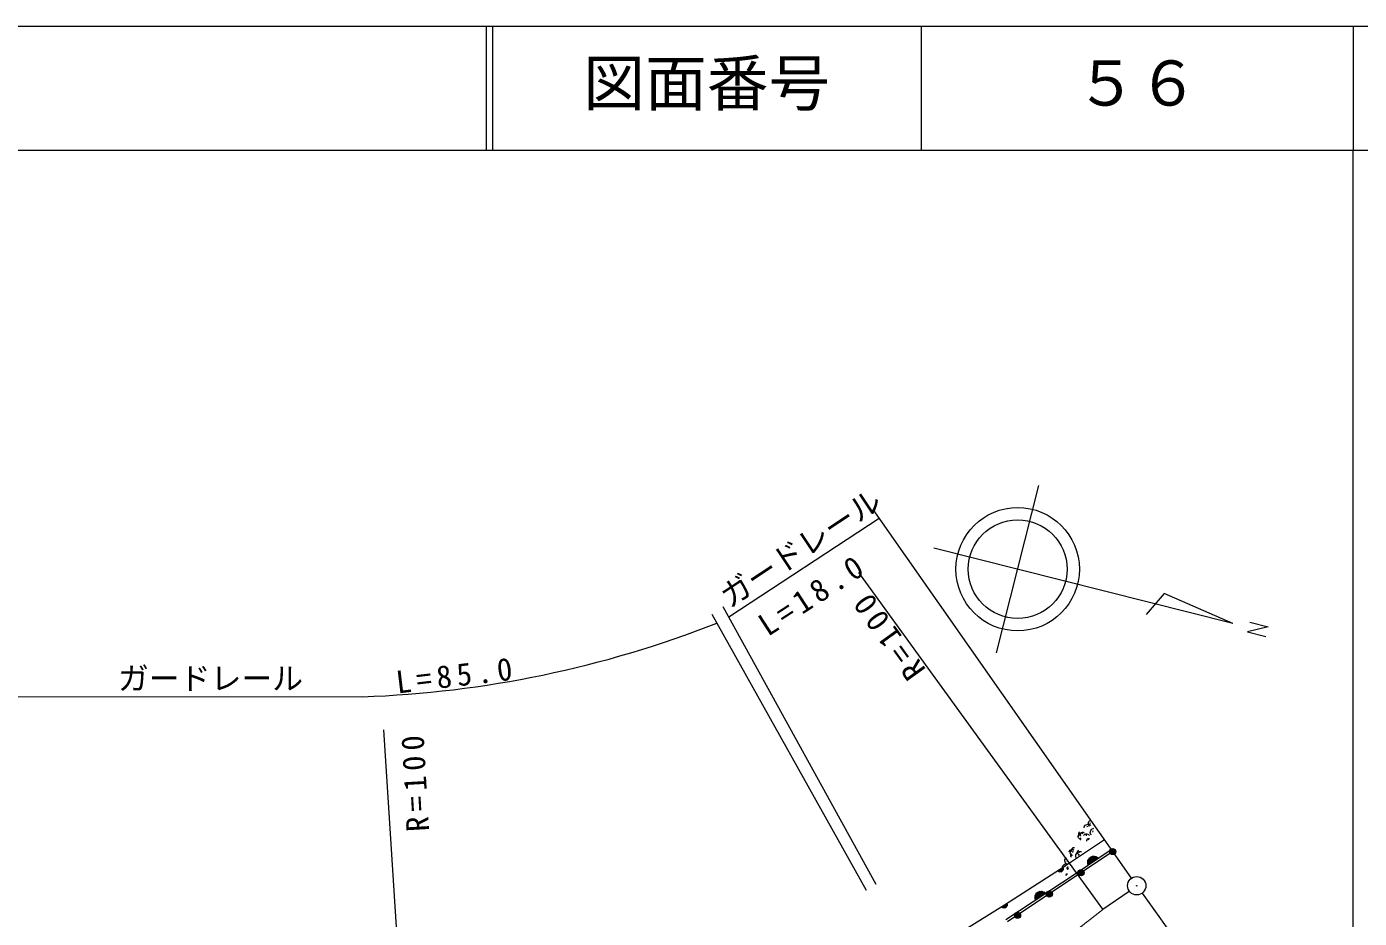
# Model space of a CAD drawing. Units: millimetres, scale not verified. Extents: x 40000 to 680000, y 20000 to 380000.
# Drawn here: x 471513 to 579500, y 307747 to 380000 of the extents above; entities that cross this region are included whole.
import ezdxf
from ezdxf.enums import TextEntityAlignment as Align

# ---------------------------------------------------------------- set-up
doc = ezdxf.new("R2010")
doc.units = ezdxf.units.MM
doc.header["$LTSCALE"] = 1000
doc.linetypes.add('CHAIN', pattern=[18.5, 12, -1.5, 3.5, -1.5])
for name, color, linetype, lineweight in [('S-BGD', 7, 'Continuous', 13), ('S-BGD-HTXT', 7, 'Continuous', 13), ('S-TTL', 2, 'Continuous', 13), ('S-TTL-TXT', 7, 'Continuous', 13)]:
    doc.layers.add(name, color=color, linetype=linetype, lineweight=lineweight)
doc.styles.add('ＭＳ ゴシック', font='')
doc.styles.get('ＭＳ ゴシック').set_extended_font_data('MS Gothic')

msp = doc.modelspace()

# ---------------------------------------------------------------- linework, layer by layer
at = {"layer": 'S-BGD'}
for p, q in [((550099, 329255), (553528, 342822)), ((528408, 332181), (540590, 340176)), ((561028, 311003), (540109, 340862)), ((569258, 331629), (545030, 337753)), ((558727, 308480), (538953, 335770)), ((563688, 334068), (562229, 332375)), ((569258, 331629), (563688, 334068)), ((540337, 310493), (527963, 332991)), ((527036, 332396), (539543, 310030)), ((570626, 331733), (572121, 331355)), ((572121, 331355), (570425, 330958)), ((570425, 330958), (571929, 330587)), ((459497, 325715), (498736, 325704)), ((502798, 286775), (500456, 323035)), ((557288, 315285), (557365, 315328)), ((557365, 315328), (557448, 315358)), ((557448, 315358), (557541, 315376)), ((557534, 315387), (557542, 315456)), ((557549, 315328), (557534, 315387)), ((557541, 315376), (557621, 315362)), ((557542, 315456), (557561, 315523)), ((557581, 315266), (557549, 315328)), ((557561, 315523), (557593, 315590)), ((557593, 315590), (557638, 315635)), ((557621, 315362), (557694, 315326)), ((557638, 315635), (557695, 315665)), ((557699, 315497), (557673, 315407)), ((557694, 315326), (557746, 315277)), ((557695, 315665), (557750, 315676)), ((556714, 314399), (556731, 314474)), ((556724, 314333), (556714, 314399)), ((556752, 314260), (556724, 314333)), ((556731, 314474), (556759, 314546)), ((556738, 314409), (556743, 314473)), ((556752, 314359), (556738, 314409)), ((556743, 314473), (556760, 314526)), ((556793, 314214), (556752, 314260)), ((556759, 314546), (556802, 314617)), ((556760, 314526), (556800, 314577)), ((556775, 314649), (556786, 314687)), ((556777, 314602), (556775, 314649)), ((556787, 314559), (556777, 314602)), ((556786, 314687), (556809, 314721)), ((556804, 314518), (556787, 314559)), ((556800, 314577), (556848, 314620)), ((556802, 314617), (556857, 314662)), ((556829, 314490), (556804, 314518)), ((556809, 314721), (556836, 314744)), ((556866, 314464), (556829, 314490)), ((556848, 314620), (556906, 314657)), ((556857, 314662), (556923, 314688)), ((556862, 314629), (556875, 314571)), ((556900, 314456), (556866, 314464)), ((556908, 314502), (556870, 314406)), ((556943, 314532), (556880, 314474)), ((556889, 314237), (556904, 314252)), ((556904, 314568), (556919, 314615)), ((556906, 314529), (556904, 314568)), ((556904, 314252), (556922, 314261)), ((556906, 314657), (556964, 314670)), ((556919, 314615), (556941, 314652)), ((556923, 314688), (556985, 314694)), ((556941, 314652), (556980, 314683)), ((556964, 314670), (557023, 314665)), ((556980, 314683), (557023, 314707)), ((557079, 314625), (557021, 314593)), ((557023, 314707), (557072, 314725)), ((557023, 314665), (557071, 314647)), ((557072, 314725), (557118, 314725)), ((557118, 314725), (557161, 314711)), ((557140, 314448), (557166, 314499)), ((557161, 314711), (557194, 314689)), ((557166, 314499), (557218, 314549)), ((557190, 315077), (557198, 315147)), ((557198, 315147), (557238, 315226)), ((557218, 314549), (557272, 314580)), ((557238, 315226), (557288, 315285)), ((557272, 314580), (557343, 314592)), ((557428, 314448), (557332, 314448)), ((557343, 314592), (557415, 314592)), ((557524, 315197), (557413, 315157)), ((557415, 314592), (557491, 314580)), ((557491, 314580), (557548, 314547)), ((557548, 314547), (557594, 314499)), ((557622, 315228), (557581, 315266)), ((557594, 314499), (557620, 314448)), ((557701, 314707), (557715, 314792)), ((557714, 314633), (557701, 314707)), ((557749, 314554), (557714, 314633)), ((557715, 314792), (557744, 314873)), ((557744, 314873), (557788, 314954)), ((557797, 314505), (557749, 314554)), ((557788, 314954), (557848, 315007)), ((557848, 315007), (557920, 315039)), ((557912, 314831), (557874, 314722)), ((557920, 315039), (557989, 315048)), ((558848, 314115), (555278, 311723)), ((555978, 313127), (555982, 313172)), ((555982, 313172), (556008, 313222)), ((556008, 313222), (556039, 313259)), ((556039, 313259), (556088, 313287)), ((556086, 313140), (556105, 313222)), ((556088, 313287), (556140, 313306)), ((556105, 313222), (556138, 313304)), ((556188, 313204), (556118, 313179)), ((556138, 313304), (556191, 313361)), ((556140, 313306), (556199, 313317)), ((556168, 313243), (556171, 313297)), ((556180, 313181), (556168, 313243)), ((556171, 313297), (556195, 313354)), ((556206, 313139), (556180, 313181)), ((556191, 313361), (556257, 313399)), ((556195, 313354), (556228, 313407)), ((556199, 313317), (556250, 313309)), ((556228, 313407), (556272, 313457)), ((556271, 313198), (556246, 313089)), ((556250, 313309), (556296, 313286)), ((556257, 313399), (556322, 313416)), ((556272, 313457), (556323, 313484)), ((556340, 313350), (556295, 313279)), ((556296, 313286), (556329, 313255)), ((556323, 313484), (556379, 313495)), ((556379, 313495), (556429, 313490)), ((556486, 311367), (559400, 313327)), ((556657, 313107), (556662, 313169)), ((556662, 313169), (556684, 313217)), ((556684, 313217), (556719, 313256)), ((556719, 313256), (556759, 313281)), ((556807, 313160), (556898, 313167)), ((556874, 314193), (556878, 314218)), ((556874, 314169), (556874, 314193)), ((556878, 314145), (556874, 314169)), ((556878, 314218), (556889, 314237)), ((556888, 314127), (556878, 314145)), ((556904, 314110), (556888, 314127)), ((556898, 313167), (556976, 313150)), ((556922, 314101), (556904, 314110)), ((556922, 314197), (556922, 314165)), ((557424, 314072), (557431, 314109)), ((557426, 314027), (557424, 314072)), ((557440, 313995), (557426, 314027)), ((557431, 314109), (557454, 314147)), ((557454, 314147), (557483, 314181)), ((557483, 314181), (557519, 314211)), ((557555, 314129), (557517, 314084)), ((557519, 314211), (557557, 314225)), ((557557, 314225), (557597, 314227)), ((557597, 314227), (557632, 314219)), ((559518, 313158), (550991, 307459)), ((555522, 312057), (555585, 312110)), ((555585, 312110), (555659, 312155)), ((555632, 312495), (555653, 312569)), ((555639, 312407), (555632, 312495)), ((555658, 312325), (555639, 312407)), ((555653, 312569), (555696, 312634)), ((555690, 312248), (555658, 312325)), ((555659, 312155), (555733, 312169)), ((555740, 312195), (555690, 312248)), ((555696, 312634), (555747, 312677)), ((555733, 312169), (555807, 312161)), ((555810, 312149), (555740, 312195)), ((555798, 312460), (555824, 312351)), ((555807, 312161), (555868, 312136)), ((555875, 312134), (555810, 312149)), ((556080, 313057), (556086, 313140)), ((556101, 312987), (556080, 313057)), ((556143, 312914), (556101, 312987)), ((556116, 312828), (556121, 312867)), ((556118, 312790), (556116, 312828)), ((556131, 312759), (556118, 312790)), ((556121, 312867), (556133, 312906)), ((556154, 312728), (556131, 312759)), ((556133, 312906), (556154, 312935)), ((556195, 312872), (556143, 312914)), ((556154, 312935), (556182, 312956)), ((556180, 312711), (556154, 312728)), ((556182, 312956), (556212, 312967)), ((556199, 312864), (556192, 312813)), ((556521, 312809), (556534, 312894)), ((556527, 312710), (556521, 312809)), ((556560, 312639), (556527, 312710)), ((556534, 312894), (556583, 312979)), ((556583, 312979), (556645, 313056)), ((556645, 313056), (556723, 313126)), ((556662, 313050), (556657, 313107)), ((556677, 312994), (556662, 313050)), ((556705, 312953), (556677, 312994)), ((556748, 312914), (556705, 312953)), ((556723, 313126), (556807, 313160)), ((556810, 312946), (556727, 312843)), ((556791, 312897), (556748, 312914)), ((556772, 313128), (556778, 313051)), ((557491, 312298), (557510, 312444)), ((557497, 312185), (557491, 312298)), ((557496, 312272), (558179, 312731)), ((557528, 312068), (557497, 312185)), ((558247, 312702), (557500, 312199)), ((558106, 312758), (557503, 312352)), ((557510, 312444), (557568, 312555)), ((557514, 312133), (558302, 312664)), ((557518, 312437), (558020, 312775)), ((558358, 312626), (557528, 312068)), ((557568, 312555), (557644, 312652)), ((557887, 312761), (557578, 312553)), ((557644, 312652), (557773, 312739)), ((557773, 312739), (557891, 312773)), ((557891, 312773), (558016, 312785)), ((558016, 312785), (558159, 312748)), ((558159, 312748), (558263, 312700)), ((558263, 312700), (558358, 312626)), ((555278, 311723), (550734, 308808)), ((550856, 307648), (556486, 311367)), ((555070, 311585), (555486, 311862)), ((555117, 311547), (555070, 311585)), ((555493, 311829), (555098, 311566)), ((555169, 311523), (555117, 311547)), ((555125, 311547), (555500, 311796)), ((555502, 311759), (555159, 311532)), ((555240, 311505), (555169, 311523)), ((555195, 311518), (555498, 311719)), ((555491, 311677), (555239, 311509)), ((555303, 311510), (555240, 311505)), ((555362, 311527), (555303, 311510)), ((555305, 311516), (555460, 311619)), ((555427, 311570), (555362, 311527)), ((555465, 311618), (555427, 311570)), ((555436, 311847), (555446, 311928)), ((555452, 311784), (555436, 311847)), ((555446, 311928), (555470, 311995)), ((555494, 311673), (555465, 311618)), ((555470, 311995), (555522, 312057)), ((555486, 311862), (555502, 311803)), ((555505, 311746), (555494, 311673)), ((555502, 311803), (555505, 311746)), ((555702, 311995), (555619, 311925)), ((555744, 311271), (555749, 311296)), ((555747, 311249), (555744, 311271)), ((555757, 311225), (555747, 311249)), ((555749, 311296), (555759, 311320)), ((555770, 311209), (555757, 311225)), ((555759, 311320), (555773, 311344)), ((555773, 311344), (555792, 311359)), ((555792, 311359), (555814, 311367)), ((555809, 311305), (555796, 311273)), ((555814, 311367), (555834, 311369)), ((555832, 311832), (555837, 311867)), ((555832, 311798), (555832, 311832)), ((555837, 311765), (555832, 311798)), ((555837, 311867), (555852, 311894)), ((555852, 311740), (555837, 311765)), ((555852, 311894), (555875, 311915)), ((555875, 311716), (555852, 311740)), ((555875, 311915), (555899, 311928)), ((555899, 311704), (555875, 311716)), ((555899, 311838), (555899, 311793)), ((553247, 309601), (553752, 309934)), ((553505, 309900), (553623, 309934)), ((553623, 309934), (553748, 309944)), ((553748, 309944), (553890, 309906)), ((550524, 308673), (550945, 308942)), ((550951, 308909), (550551, 308653)), ((550579, 308634), (550958, 308876)), ((550945, 308942), (550959, 308883)), ((550959, 308883), (550961, 308826)), ((553219, 309462), (553239, 309608)), ((553224, 309349), (553219, 309462)), ((553224, 309436), (553910, 309889)), ((553254, 309231), (553224, 309349)), ((553978, 309859), (553227, 309363)), ((553838, 309917), (553231, 309516)), ((553239, 309608), (553298, 309719)), ((553241, 309297), (554033, 309821)), ((554089, 309783), (553254, 309231)), ((553298, 309719), (553375, 309815)), ((553619, 309922), (553308, 309717)), ((553375, 309815), (553505, 309900)), ((553890, 309906), (553994, 309858)), ((553994, 309858), (554089, 309783)), ((561895, 309779), (573272, 293899)), ((550734, 308808), (546093, 305937)), ((550571, 308635), (550524, 308673)), ((550622, 308610), (550571, 308635)), ((550959, 308840), (550612, 308618)), ((550693, 308590), (550622, 308610)), ((550648, 308604), (550955, 308800)), ((550946, 308757), (550691, 308594)), ((550755, 308594), (550693, 308590)), ((550815, 308610), (550755, 308594)), ((550758, 308600), (550914, 308700)), ((550880, 308651), (550815, 308610)), ((550920, 308699), (550880, 308651)), ((550950, 308754), (550920, 308699)), ((550961, 308826), (550950, 308754))]:
    msp.add_line(p, q, dxfattribs=at)
at = {"layer": 'S-BGD', "linetype": 'CHAIN'}
msp.add_line((558727, 308480), (560844, 309959), dxfattribs=at)
at = {"layer": 'S-BGD'}
for centre, radius in [((551814, 336038), 4998), ((551814, 336038), 3998), ((559519, 313158), 249), ((559519, 313158), 220), ((559519, 313158), 191), ((559519, 313158), 161), ((559519, 313158), 132), ((559519, 313158), 97.5), ((559519, 313158), 67.5), ((559519, 313158), 38.7), ((559519, 313158), 7.5), ((556946, 311439), 249), ((556946, 311439), 220), ((556946, 311439), 191), ((556946, 311439), 161), ((556946, 311439), 132), ((556946, 311439), 97.5), ((556946, 311439), 67.5), ((556946, 311439), 38.7), ((556946, 311439), 7.5), ((561458, 310389), 746), ((554374, 309720), 249), ((554374, 309720), 220), ((561458, 310389), 22.5), ((554374, 309720), 191), ((554374, 309720), 161), ((554374, 309720), 132), ((554374, 309720), 97.5), ((554374, 309720), 67.5), ((554374, 309720), 38.7), ((554374, 309720), 7.5), ((551802, 308001), 249), ((551802, 308001), 220), ((551802, 308001), 191), ((551802, 308001), 161), ((551802, 308001), 132), ((551802, 308001), 97.5), ((551802, 308001), 67.5), ((551802, 308001), 38.7), ((551802, 308001), 7.5)]:
    msp.add_circle(centre, radius, dxfattribs=at)
msp.add_arc((495743, 412057), 86404, 271.9848, 291.5202, dxfattribs=at)
at = {"layer": 'S-BGD', "linetype": 'CHAIN'}
msp.add_arc((496249, 386560), 100000, 273.75525, 308.6665, dxfattribs=at)
at = {"layer": 'S-BGD-HTXT'}
msp.add_line((579000, 20000), (579000, 370000), dxfattribs=at)
at = {"layer": 'S-TTL'}
for p, q in [((680000, 380000), (40000, 380000)), ((508747, 380000), (508747, 370000)), ((509247, 380000), (509247, 370000)), ((543997, 380000), (543997, 370000)), ((579000, 380000), (579000, 370000)), ((40000, 370000), (680000, 370000))]:
    msp.add_line(p, q, dxfattribs=at)

# ---------------------------------------------------------------- texts
at = {"layer": 'S-BGD', "style": 'ＭＳ ゴシック'}
msp.add_text('ガードレール', height=1833, rotation=33.6, dxfattribs=at).set_placement((528781, 332385), align=Align.BOTTOM_LEFT)
msp.add_text('ガードレール', height=1833, dxfattribs=at).set_placement((478911, 325724), align=Align.BOTTOM_LEFT)
at = {"layer": 'S-BGD', "char_height": 1833, "attachment_point": 7, "style": 'ＭＳ ゴシック'}
for s, insert, rotation in [('\\T1.32;L=18.0', (531586, 330515), 33), ('\\T1.32;R=100', (544466, 327906), 125.8), ('\\T1.32;L=85.0', (501556, 325932), 6.8), ('\\T1.32;R=100', (504156, 314817), 93.3)]:
    msp.add_mtext(s, dxfattribs=dict(at, insert=insert, rotation=rotation))
at = {"layer": 'S-TTL-TXT', "style": 'ＭＳ ゴシック'}
for s, p in [('図面番号', (516622, 372500)), ('５６', (556497, 372500))]:
    msp.add_text(s, height=3666, dxfattribs=at).set_placement(p, align=Align.BOTTOM_LEFT)

doc.saveas('drawing.dxf')
